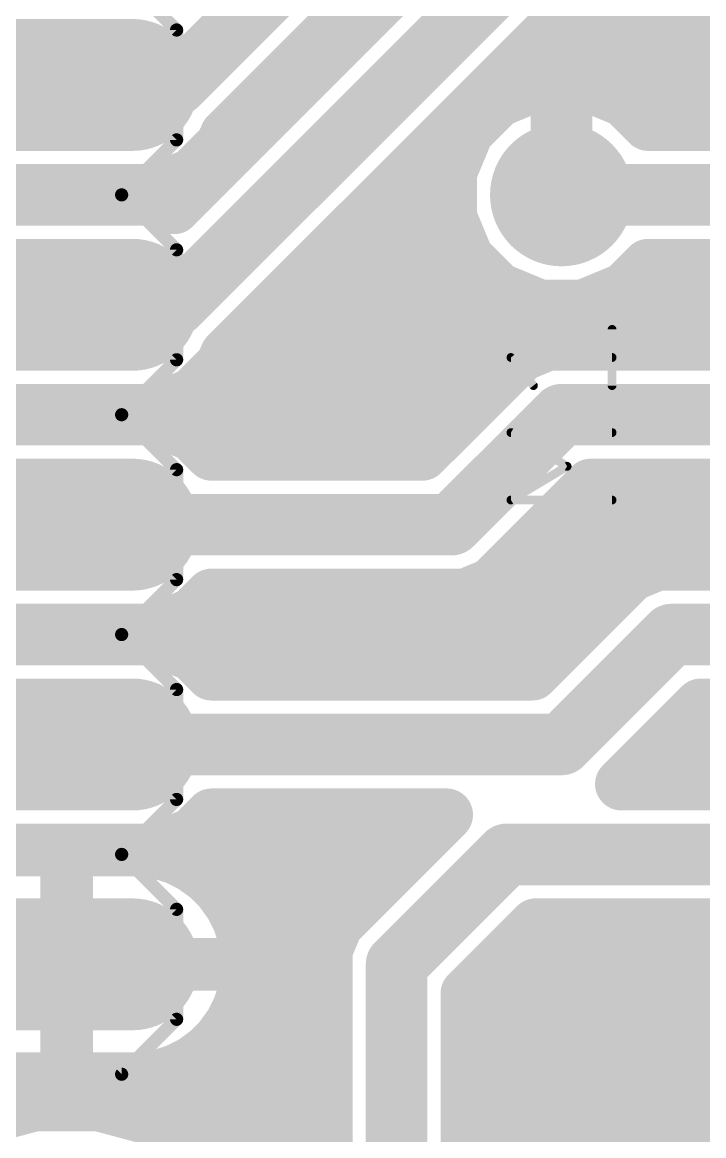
# Model space of a CAD drawing. Extents: x 30.8 to 86, y 18.1 to 73.3.
# Drawn here: x 42.67 to 50.54, y 31.04 to 43.9 of the extents above; entities that cross this region are included whole.
import ezdxf

# ---------------------------------------------------------------- set-up
doc = ezdxf.new("R2010")
doc.units = 0
for name, color, linetype in [('1', 12, 'CONTINUOUS'), ('16', 132, 'CONTINUOUS'), ('17', 110, 'CONTINUOUS'), ('18', 110, 'CONTINUOUS'), ('20', 31, 'CONTINUOUS'), ('21', 253, 'CONTINUOUS'), ('25', 253, 'CONTINUOUS'), ('51', 253, 'CONTINUOUS')]:
    doc.layers.add(name, color=color, linetype=linetype)

# ---------------------------------------------------------------- blocks, each defined once
blk = doc.blocks.new('RECT')
blk.add_solid([(-0.5, -0.5), (0.5, -0.5), (-0.5, 0.5), (0.5, 0.5)])
blk = doc.blocks.new('LONGP100')
at = {"const_width": 1}
blk.add_lwpolyline([(-0.5, 0), (0.5, 0)], dxfattribs=at)
at = {"const_width": 0.5}
for points in [[(-0.5, 0.25, 1), (-0.5, -0.25)], [(0.5, -0.25, 1), (0.5, 0.25)]]:
    blk.add_lwpolyline(points, format="xyb", dxfattribs=at)
blk = doc.blocks.new('ROUNDV')
at = {"const_width": 0.5}
blk.add_lwpolyline([(0, -0.25, 1), (0, 0.25, 1), (0, -0.25)], format="xyb", dxfattribs=at)

msp = doc.modelspace()

# ---------------------------------------------------------------- linework, layer by layer
at = {"layer": '1', "const_width": 0.7112}
msp.add_lwpolyline([(48.895, 55.88), (48.895, 41.91)], dxfattribs=at)
at = {"layer": '1', "const_width": 0.3556}
msp.add_lwpolyline([(48.7172, 41.91, 1), (49.0728, 41.91)], format="xyb", dxfattribs=at)
at = {"layer": '16'}
for points, const_width in [([(44.45, 43.18), (50.8, 49.53)], 0.7112), ([(45.0228, 42.6033), (51.1367, 48.7172)], 0.6096), ([(50.1109, 47.4504), (44.4215, 41.761)], 0.6096), ([(44.45, 40.64), (50.8, 46.99)], 0.7112), ([(45.0228, 40.0633), (51.1367, 46.1772)], 0.6096), ([(46.3107, 43.8912), (46.5517, 43.8912)], 0.6096), ([(48.8507, 43.8912), (50.9905, 43.8912)], 0.6096), ([(35.56, 43.18), (43.18, 43.18)], 0.6096), ([(43.18, 43.18), (44.45, 43.18)], 0.7112), ([(45.7011, 43.2816), (45.9421, 43.2816)], 0.6096), ([(48.6399, 43.1927), (48.1684, 42.9974)], 0.6096), ([(48.2411, 43.2816), (51.7257, 43.2816)], 0.6096), ([(49.1501, 43.1927), (48.6399, 43.1927)], 0.6096), ([(49.6216, 42.9974), (49.1501, 43.1927)], 0.6096), ([(48.1684, 42.9974), (47.8076, 42.6366)], 0.6096), ([(49.8962, 42.7228), (49.6216, 42.9974)], 0.6096), ([(45.0915, 42.672), (45.3325, 42.672)], 0.6096), ([(47.6315, 42.672), (47.843, 42.672)], 0.6096), ([(51.1699, 42.7228), (49.8962, 42.7228)], 0.6096), ([(44.9756, 42.4894), (45.0228, 42.6033)], 0.6096), ([(47.8076, 42.6366), (47.6123, 42.1651)], 0.6096), ([(44.6326, 42.1464), (44.9756, 42.4894)], 0.6096), ([(47.6123, 42.1651), (47.6123, 41.6549)], 0.6096), ([(44.1845, 41.9608), (44.6326, 42.1464)], 0.6096), ([(44.4298, 42.0624), (44.7229, 42.0624)], 0.6096), ([(47.0219, 42.0624), (47.6123, 42.0624)], 0.6096), ([(42.1755, 41.9608), (44.1845, 41.9608)], 0.6096), ([(48.895, 41.91), (52.07, 41.91)], 0.7112), ([(44.1845, 41.8592), (42.1755, 41.8592)], 0.6096), ([(44.4215, 41.761), (44.1845, 41.8592)], 0.6096), ([(47.6123, 41.6549), (47.8076, 41.1834)], 0.6096), ([(46.4123, 41.4528), (47.696, 41.4528)], 0.6096), ([(47.8076, 41.1834), (48.1684, 40.8226)], 0.6096), ([(49.6216, 40.8226), (49.8962, 41.0972)], 0.6096), ([(49.8962, 41.0972), (51.1699, 41.0972)], 0.6096), ([(45.8027, 40.8432), (48.1478, 40.8432)], 0.6096), ([(48.1684, 40.8226), (48.6399, 40.6273)], 0.6096), ([(49.1501, 40.6273), (49.6216, 40.8226)], 0.6096), ([(49.6422, 40.8432), (51.4805, 40.8432)], 0.6096), ([(40.64, 40.64), (43.18, 40.64)], 0.7112), ([(43.18, 40.64), (44.45, 40.64)], 0.7112), ([(48.6399, 40.6273), (49.1501, 40.6273)], 0.6096), ([(45.1931, 40.2336), (51.2207, 40.2336)], 0.6096), ([(48.7333, 40.1828), (48.4346, 40.0591)], 0.6096), ([(51.1699, 40.1828), (48.7333, 40.1828)], 0.6096), ([(44.9756, 39.9494), (45.0228, 40.0633)], 0.6096), ([(48.4346, 40.0591), (48.2059, 39.8304)], 0.6096), ([(44.6326, 39.6064), (44.9756, 39.9494)], 0.6096), ([(48.2059, 39.8304), (47.2883, 38.9128)], 0.6096), ([(44.1845, 39.4208), (44.6326, 39.6064)], 0.6096), ([(44.6502, 39.624), (47.9995, 39.624)], 0.6096), ([(42.1755, 39.4208), (44.1845, 39.4208)], 0.6096), ([(44.1845, 39.3192), (42.1755, 39.3192)], 0.6096), ([(44.6326, 39.1336), (44.1845, 39.3192)], 0.6096), ([(47.625, 38.1), (48.895, 39.37)], 0.7112), ([(48.895, 39.37), (52.07, 39.37)], 0.7112), ([(44.8534, 38.9128), (44.6326, 39.1336)], 0.6096), ([(44.7518, 39.0144), (47.3899, 39.0144)], 0.6096), ([(47.2883, 38.9128), (44.8534, 38.9128)], 0.6096), ([(48.3141, 37.6396), (49.2317, 38.5572)], 0.6096), ([(49.2317, 38.5572), (51.1699, 38.5572)], 0.6096), ([(49.0793, 38.4048), (51.3223, 38.4048)], 0.6096), ([(43.18, 38.1), (47.625, 38.1)], 0.7112), ([(48.4697, 37.7952), (51.3223, 37.7952)], 0.6096), ([(48.0854, 37.4109), (48.3141, 37.6396)], 0.6096), ([(49.7046, 37.5191), (49.4759, 37.2904)], 0.6096), ([(50.0033, 37.6428), (49.7046, 37.5191)], 0.6096), ([(51.1699, 37.6428), (50.0033, 37.6428)], 0.6096), ([(47.7867, 37.2872), (48.0854, 37.4109)], 0.6096), ([(44.6326, 37.0664), (44.8534, 37.2872)], 0.6096), ([(44.8534, 37.2872), (47.7867, 37.2872)], 0.6096), ([(49.4759, 37.2904), (48.5583, 36.3728)], 0.6096), ([(44.7518, 37.1856), (49.3711, 37.1856)], 0.6096), ([(44.1845, 36.8808), (44.6326, 37.0664)], 0.6096), ([(42.1755, 36.8808), (44.1845, 36.8808)], 0.6096), ([(48.895, 35.56), (50.165, 36.83)], 0.7112), ([(50.165, 36.83), (52.07, 36.83)], 0.7112), ([(44.1845, 36.7792), (42.1755, 36.7792)], 0.6096), ([(44.6326, 36.5936), (44.1845, 36.7792)], 0.6096), ([(44.8534, 36.3728), (44.6326, 36.5936)], 0.6096), ([(44.6502, 36.576), (48.7615, 36.576)], 0.6096), ([(48.5583, 36.3728), (44.8534, 36.3728)], 0.6096), ([(49.5873, 35.1028), (50.5017, 36.0172)], 0.6096), ([(50.5017, 36.0172), (51.1699, 36.0172)], 0.6096), ([(50.4509, 35.9664), (51.2207, 35.9664)], 0.6096), ([(43.18, 35.56), (48.895, 35.56)], 0.7112), ([(49.8413, 35.3568), (51.4805, 35.3568)], 0.6096), ([(51.1699, 35.1028), (49.5873, 35.1028)], 0.6096), ([(44.6326, 34.5264), (44.8534, 34.7472)], 0.6096), ([(44.8534, 34.7472), (47.5677, 34.7472)], 0.6096), ([(47.5677, 34.7472), (46.3009, 33.4804)], 0.6096), ([(44.1845, 34.3408), (44.6326, 34.5264)], 0.6096), ([(42.1755, 34.3408), (44.1845, 34.3408)], 0.6096), ([(43.18, 34.3408), (42.314, 34.3408)], 0.6096), ([(44.046, 34.3408), (43.18, 34.3408)], 0.6096), ([(43.18, 34.3408), (43.18, 33.02)], 0.6096), ([(43.18, 33.02), (43.18, 34.3408)], 0.6096), ([(44.2513, 34.3083), (44.046, 34.3408)], 0.6096), ([(44.449, 34.244), (44.2513, 34.3083)], 0.6096), ([(46.99, 33.02), (48.26, 34.29)], 0.7112), ([(48.26, 34.29), (52.07, 34.29)], 0.7112), ([(44.6343, 34.1496), (44.449, 34.244)], 0.6096), ([(43.18, 34.1376), (43.18, 34.1376)], 0.6096), ([(44.8024, 34.0274), (44.6343, 34.1496)], 0.6096), ([(44.6508, 34.1376), (46.9581, 34.1376)], 0.6096), ([(44.9494, 33.8804), (44.8024, 34.0274)], 0.6096), ([(45.0716, 33.7123), (44.9494, 33.8804)], 0.6096), ([(45.166, 33.527), (45.0716, 33.7123)], 0.6096), ([(43.18, 33.528), (43.18, 33.528)], 0.6096), ([(45.1655, 33.528), (46.3485, 33.528)], 0.6096), ([(45.2303, 33.3293), (45.166, 33.527)], 0.6096), ([(46.3009, 33.4804), (46.1772, 33.1817)], 0.6096), ([(47.8028, 32.6833), (48.5967, 33.4772)], 0.6096), ([(48.5967, 33.4772), (51.1699, 33.4772)], 0.6096), ([(45.2628, 33.124), (45.2303, 33.3293)], 0.6096), ([(46.1772, 33.1817), (46.1772, 30.2484)], 0.6096), ([(41.0972, 33.02), (43.18, 33.02)], 0.6096), ([(43.18, 33.02), (41.0972, 33.02)], 0.6096), ([(43.18, 33.02), (43.18, 33.02)], 0.6096), ([(43.18, 31.6992), (43.18, 33.02)], 0.6096), ([(43.18, 33.02), (43.18, 33.02)], 0.6096), ([(43.18, 33.02), (43.18, 31.6992)], 0.6096), ([(45.2628, 33.02), (43.18, 33.02)], 0.6096), ([(43.18, 33.02), (43.18, 33.02)], 0.6096), ([(43.18, 33.02), (45.2628, 33.02)], 0.6096), ([(43.18, 33.02), (43.18, 33.02)], 0.6096), ([(45.2628, 33.02), (45.2628, 33.124)], 0.6096), ([(45.2628, 32.916), (45.2628, 33.02)], 0.6096), ([(46.99, 28.575), (46.99, 33.02)], 0.7112), ([(43.18, 32.9184), (43.18, 32.9184)], 0.6096), ([(45.2303, 32.7107), (45.2628, 32.916)], 0.6096), ([(45.2628, 32.9184), (46.1772, 32.9184)], 0.6096), ([(48.0379, 32.9184), (51.7258, 32.9184)], 0.6096), ([(45.166, 32.513), (45.2303, 32.7107)], 0.6096), ([(47.8028, 30.2484), (47.8028, 32.6833)], 0.6096), ([(45.0716, 32.3277), (45.166, 32.513)], 0.6096), ([(43.18, 32.3088), (43.18, 32.3088)], 0.6096), ([(44.9494, 32.1596), (45.0716, 32.3277)], 0.6096), ([(45.0579, 32.3088), (46.1772, 32.3088)], 0.6096), ([(47.8028, 32.3088), (50.9905, 32.3088)], 0.6096), ([(44.8024, 32.0126), (44.9494, 32.1596)], 0.6096), ([(44.6343, 31.8904), (44.8024, 32.0126)], 0.6096), ([(44.449, 31.796), (44.6343, 31.8904)], 0.6096), ([(44.046, 31.6992), (44.2513, 31.7317)], 0.6096), ([(44.2513, 31.7317), (44.449, 31.796)], 0.6096), ([(42.314, 31.6992), (43.18, 31.6992)], 0.6096), ([(43.18, 31.6992), (44.046, 31.6992)], 0.6096), ([(43.18, 31.6992), (43.18, 31.6992)], 0.6096), ([(44.046, 31.6992), (46.1772, 31.6992)], 0.6096), ([(47.8028, 31.6992), (50.8588, 31.6992)], 0.6096), ([(42.8086, 31.3958), (42.0912, 31.2036)], 0.6096), ([(43.5514, 31.3958), (42.8086, 31.3958)], 0.6096), ([(44.2688, 31.2036), (43.5514, 31.3958)], 0.6096), ([(44.912, 30.8322), (44.2688, 31.2036)], 0.6096), ([(44.4662, 31.0896), (46.1772, 31.0896)], 0.6096), ([(47.8028, 31.0896), (51.0326, 31.0896)], 0.6096), ([(45.4372, 30.307), (44.912, 30.8322)], 0.6096)]:
    msp.add_lwpolyline(points, dxfattribs=dict(at, const_width=const_width))
for points, const_width in [([(46.3107, 44.0436, 1), (46.3107, 43.7388)], 0.3048), ([(46.5517, 43.7388, 1), (46.5517, 44.0436)], 0.3048), ([(48.8507, 44.0436, 1), (48.8507, 43.7388)], 0.3048), ([(43.18, 43.3578, 1), (43.18, 43.0022)], 0.3556), ([(43.18, 43.0276, 1), (43.18, 43.3324)], 0.3048), ([(44.3243, 43.3057, 1), (44.5757, 43.0543)], 0.3556), ([(44.45, 43.0022, 1), (44.45, 43.3578)], 0.3556), ([(45.7011, 43.434, 1), (45.7011, 43.1292)], 0.3048), ([(45.9421, 43.1292, 1), (45.9421, 43.434)], 0.3048), ([(48.2411, 43.434, 1), (48.2411, 43.1292)], 0.3048), ([(48.6399, 43.3451, 1), (48.6399, 43.0403)], 0.3048), ([(48.6982, 43.0519, 1), (48.5815, 43.3335)], 0.3048), ([(49.2085, 43.3335, 1), (49.0918, 43.0519)], 0.3048), ([(49.1501, 43.0403, 1), (49.1501, 43.3451)], 0.3048), ([(48.1101, 43.1382, 1), (48.2267, 42.8566)], 0.3048), ([(48.2762, 42.8897, 1), (48.0606, 43.1052)], 0.3048), ([(49.7294, 43.1052, 1), (49.5138, 42.8897)], 0.3048), ([(49.5633, 42.8566, 1), (49.6799, 43.1382)], 0.3048), ([(45.0915, 42.8244, 1), (45.0915, 42.5196)], 0.3048), ([(45.3325, 42.5196, 1), (45.3325, 42.8244)], 0.3048), ([(47.6315, 42.8244, 1), (47.6315, 42.5196)], 0.3048), ([(47.843, 42.5196, 1), (47.843, 42.8244)], 0.3048), ([(49.8962, 42.8752, 1), (49.8962, 42.5704)], 0.3048), ([(49.7884, 42.615, 1), (50.004, 42.8306)], 0.3048), ([(44.915, 42.7111, 1), (45.1305, 42.4955)], 0.3048), ([(45.1636, 42.545, 1), (44.882, 42.6616)], 0.3048), ([(47.6998, 42.7444, 1), (47.9153, 42.5288)], 0.3048), ([(47.9484, 42.5783, 1), (47.6668, 42.6949)], 0.3048), ([(45.0833, 42.3816, 1), (44.8678, 42.5971)], 0.3048), ([(44.8348, 42.5477, 1), (45.1164, 42.4311)], 0.3048), ([(47.7647, 42.1651, 1), (47.4599, 42.1651)], 0.3048), ([(44.4298, 42.2148, 1), (44.4298, 41.91)], 0.3048), ([(44.5249, 42.2542, 1), (44.7404, 42.0386)], 0.3048), ([(44.6909, 42.0056, 1), (44.5743, 42.2872)], 0.3048), ([(44.7229, 41.91, 1), (44.7229, 42.2148)], 0.3048), ([(47.0219, 42.2148, 1), (47.0219, 41.91)], 0.3048), ([(47.4715, 42.2235, 1), (47.7531, 42.1068)], 0.3048), ([(47.6123, 41.91, 1), (47.6123, 42.2148)], 0.3048), ([(44.1262, 42.1016, 1), (44.2428, 41.82)], 0.3048), ([(44.1845, 41.8084, 1), (44.1845, 42.1132)], 0.3048), ([(48.895, 42.0878, 1), (48.895, 41.7322)], 0.3556), ([(44.2428, 42, 1), (44.1262, 41.7184)], 0.3048), ([(44.1845, 41.7068, 1), (44.1845, 42.0116)], 0.3048), ([(44.3138, 41.8688, 1), (44.5293, 41.6532)], 0.3048), ([(44.3632, 41.6202, 1), (44.4799, 41.9018)], 0.3048), ([(47.7531, 41.7132, 1), (47.4715, 41.5965)], 0.3048), ([(46.4123, 41.6052, 1), (46.4123, 41.3004)], 0.3048), ([(47.4599, 41.6549, 1), (47.7647, 41.6549)], 0.3048), ([(47.696, 41.3004, 1), (47.696, 41.6052)], 0.3048), ([(47.9153, 41.2912, 1), (47.6998, 41.0756)], 0.3048), ([(47.6668, 41.1251, 1), (47.9484, 41.2417)], 0.3048), ([(49.8962, 41.2496, 1), (49.8962, 40.9448)], 0.3048), ([(50.004, 40.9894, 1), (49.7884, 41.205)], 0.3048), ([(45.8027, 40.9956, 1), (45.8027, 40.6908)], 0.3048), ([(48.2267, 40.9634, 1), (48.1101, 40.6818)], 0.3048), ([(48.0606, 40.7148, 1), (48.2762, 40.9303)], 0.3048), ([(48.1478, 40.6908, 1), (48.1478, 40.9956)], 0.3048), ([(49.5138, 40.9303, 1), (49.7294, 40.7148)], 0.3048), ([(49.6422, 40.9956, 1), (49.6422, 40.6908)], 0.3048), ([(49.6799, 40.6818, 1), (49.5633, 40.9634)], 0.3048), ([(43.18, 40.8178, 1), (43.18, 40.4622)], 0.3556), ([(43.18, 40.4622, 1), (43.18, 40.8178)], 0.3556), ([(44.3243, 40.7657, 1), (44.5757, 40.5143)], 0.3556), ([(44.45, 40.4622, 1), (44.45, 40.8178)], 0.3556), ([(48.6399, 40.7797, 1), (48.6399, 40.4749)], 0.3048), ([(48.5815, 40.4865, 1), (48.6982, 40.7681)], 0.3048), ([(49.0918, 40.7681, 1), (49.2085, 40.4865)], 0.3048), ([(49.1501, 40.4749, 1), (49.1501, 40.7797)], 0.3048), ([(45.1931, 40.386, 1), (45.1931, 40.0812)], 0.3048), ([(48.7333, 40.3352, 1), (48.7333, 40.0304)], 0.3048), ([(48.7916, 40.042, 1), (48.675, 40.3236)], 0.3048), ([(44.915, 40.1711, 1), (45.1305, 39.9555)], 0.3048), ([(45.1636, 40.005, 1), (44.882, 40.1216)], 0.3048), ([(48.3763, 40.1999, 1), (48.4929, 39.9183)], 0.3048), ([(48.5423, 39.9513, 1), (48.3268, 40.1668)], 0.3048), ([(44.8348, 40.0077, 1), (45.1164, 39.8911)], 0.3048), ([(45.0833, 39.8416, 1), (44.8678, 40.0571)], 0.3048), ([(48.0982, 39.9382, 1), (48.3137, 39.7226)], 0.3048), ([(48.3137, 39.7226, 1), (48.0982, 39.9382)], 0.3048), ([(44.6502, 39.7764, 1), (44.6502, 39.4716)], 0.3048), ([(44.6909, 39.4656, 1), (44.5743, 39.7472)], 0.3048), ([(47.9995, 39.4716, 1), (47.9995, 39.7764)], 0.3048), ([(44.5249, 39.7142, 1), (44.7404, 39.4986)], 0.3048), ([(44.1262, 39.5616, 1), (44.2428, 39.28)], 0.3048), ([(44.2428, 39.46, 1), (44.1262, 39.1784)], 0.3048), ([(44.1845, 39.2684, 1), (44.1845, 39.5732)], 0.3048), ([(44.1845, 39.1668, 1), (44.1845, 39.4716)], 0.3048), ([(48.895, 39.5478, 1), (48.895, 39.1922)], 0.3556), ([(49.0207, 39.2443, 1), (48.7693, 39.4957)], 0.3556), ([(44.7404, 39.2413, 1), (44.5249, 39.0258)], 0.3048), ([(44.5743, 38.9928, 1), (44.6909, 39.2744)], 0.3048), ([(44.7518, 39.1668, 1), (44.7518, 38.862)], 0.3048), ([(47.3899, 38.862, 1), (47.3899, 39.1668)], 0.3048), ([(44.8534, 39.0652, 1), (44.8534, 38.7604)], 0.3048), ([(44.7456, 38.805, 1), (44.9612, 39.0206)], 0.3048), ([(47.1806, 39.0206, 1), (47.3961, 38.805)], 0.3048), ([(47.2883, 38.7604, 1), (47.2883, 39.0652)], 0.3048), ([(49.2317, 38.7096, 1), (49.2317, 38.4048)], 0.3048), ([(49.3394, 38.4494, 1), (49.1239, 38.665)], 0.3048), ([(49.0793, 38.5572, 1), (49.0793, 38.2524)], 0.3048), ([(43.18, 38.2778, 1), (43.18, 37.9222)], 0.3556), ([(47.4993, 38.2257, 1), (47.7507, 37.9743)], 0.3556), ([(47.625, 37.9222, 1), (47.625, 38.2778)], 0.3556), ([(48.4697, 37.9476, 1), (48.4697, 37.6428)], 0.3048), ([(48.2063, 37.7473, 1), (48.4218, 37.5318)], 0.3048), ([(48.4218, 37.5318, 1), (48.2063, 37.7473)], 0.3048), ([(49.8123, 37.4113, 1), (49.5968, 37.6268)], 0.3048), ([(50.0033, 37.7952, 1), (50.0033, 37.4904)], 0.3048), ([(50.0616, 37.502, 1), (49.945, 37.7836)], 0.3048), ([(48.1437, 37.2701, 1), (48.0271, 37.5517)], 0.3048), ([(49.6463, 37.6599, 1), (49.7629, 37.3783)], 0.3048), ([(44.8534, 37.4396, 1), (44.8534, 37.1348)], 0.3048), ([(44.9612, 37.1794, 1), (44.7456, 37.395)], 0.3048), ([(47.7284, 37.428, 1), (47.845, 37.1464)], 0.3048), ([(47.7867, 37.1348, 1), (47.7867, 37.4396)], 0.3048), ([(47.9776, 37.5187, 1), (48.1932, 37.3032)], 0.3048), ([(49.5837, 37.1826, 1), (49.3682, 37.3982)], 0.3048), ([(44.7518, 37.338, 1), (44.7518, 37.0332)], 0.3048), ([(49.3682, 37.3982, 1), (49.5837, 37.1826)], 0.3048), ([(49.3711, 37.0332, 1), (49.3711, 37.338)], 0.3048), ([(44.5249, 37.1742, 1), (44.7404, 36.9587)], 0.3048), ([(44.6909, 36.9256, 1), (44.5743, 37.2072)], 0.3048), ([(44.1845, 36.7284, 1), (44.1845, 37.0332)], 0.3048), ([(50.165, 37.0078, 1), (50.165, 36.6522)], 0.3556), ([(50.2907, 36.7043, 1), (50.0393, 36.9557)], 0.3556), ([(44.1262, 37.0216, 1), (44.2428, 36.74)], 0.3048), ([(44.2428, 36.92, 1), (44.1262, 36.6384)], 0.3048), ([(44.1845, 36.6268, 1), (44.1845, 36.9316)], 0.3048), ([(44.7404, 36.7013, 1), (44.5249, 36.4858)], 0.3048), ([(44.6502, 36.7284, 1), (44.6502, 36.4236)], 0.3048), ([(44.5743, 36.4528, 1), (44.6909, 36.7344)], 0.3048), ([(48.7615, 36.4236, 1), (48.7615, 36.7284)], 0.3048), ([(44.8534, 36.5252, 1), (44.8534, 36.2204)], 0.3048), ([(48.5583, 36.2204, 1), (48.5583, 36.5252)], 0.3048), ([(44.7456, 36.265, 1), (44.9612, 36.4806)], 0.3048), ([(48.4506, 36.4806, 1), (48.6661, 36.265)], 0.3048), ([(50.5017, 36.1696, 1), (50.5017, 35.8648)], 0.3048), ([(50.6094, 35.9094, 1), (50.3939, 36.125)], 0.3048), ([(50.4509, 36.1188, 1), (50.4509, 35.814)], 0.3048), ([(43.18, 35.7378, 1), (43.18, 35.3822)], 0.3556), ([(48.895, 35.3822, 1), (48.895, 35.7378)], 0.3556), ([(48.7693, 35.6857, 1), (49.0207, 35.4343)], 0.3556), ([(49.8413, 35.5092, 1), (49.8413, 35.2044)], 0.3048), ([(49.5873, 35.2552, 1), (49.5873, 34.9504)], 0.3048), ([(49.4795, 35.2106, 1), (49.695, 34.995)], 0.3048), ([(44.8534, 34.8996, 1), (44.8534, 34.5948)], 0.3048), ([(44.9612, 34.6394, 1), (44.7456, 34.855)], 0.3048), ([(47.6755, 34.6394, 1), (47.46, 34.855)], 0.3048), ([(47.5677, 34.5948, 1), (47.5677, 34.8996)], 0.3048), ([(44.5249, 34.6342, 1), (44.7404, 34.4187)], 0.3048), ([(44.6909, 34.3856, 1), (44.5743, 34.6672)], 0.3048), ([(43.18, 34.4932, 1), (43.18, 34.1884)], 0.3048), ([(43.3324, 34.3408, 1), (43.0276, 34.3408)], 0.3048), ([(43.3324, 34.3408, 1), (43.0276, 34.3408)], 0.3048), ([(43.18, 34.1884, 1), (43.18, 34.4932)], 0.3048), ([(44.0698, 34.4913, 1), (44.0221, 34.1903)], 0.3048), ([(44.1262, 34.4816, 1), (44.2428, 34.2)], 0.3048), ([(44.046, 34.1884, 1), (44.046, 34.4932)], 0.3048), ([(44.2984, 34.4532, 1), (44.2042, 34.1633)], 0.3048), ([(44.1845, 34.1884, 1), (44.1845, 34.4932)], 0.3048), ([(44.2274, 34.1578, 1), (44.2751, 34.4588)], 0.3048), ([(48.26, 34.4678, 1), (48.26, 34.1122)], 0.3556), ([(48.3857, 34.1643, 1), (48.1343, 34.4157)], 0.3556), ([(44.5182, 34.3798, 1), (44.3798, 34.1082)], 0.3048), ([(44.4019, 34.0991, 1), (44.4961, 34.389)], 0.3048), ([(43.18, 34.29, 1), (43.18, 33.9852)], 0.3048), ([(43.18, 33.9852, 1), (43.18, 34.29)], 0.3048), ([(44.7238, 34.2729, 1), (44.5447, 34.0264)], 0.3048), ([(44.6508, 34.29, 1), (44.6508, 33.9852)], 0.3048), ([(44.5651, 34.0139, 1), (44.7034, 34.2854)], 0.3048), ([(46.9581, 33.9852, 1), (46.9581, 34.29)], 0.3048), ([(44.9102, 34.1352, 1), (44.6947, 33.9197)], 0.3048), ([(44.7129, 33.9042, 1), (44.892, 34.1507)], 0.3048), ([(45.0727, 33.97, 1), (44.8262, 33.7909)], 0.3048), ([(44.8417, 33.7727, 1), (45.0572, 33.9882)], 0.3048), ([(45.2074, 33.7814, 1), (44.9359, 33.6431)], 0.3048), ([(44.9484, 33.6227, 1), (45.1949, 33.8018)], 0.3048), ([(43.18, 33.6804, 1), (43.18, 33.3756)], 0.3048), ([(43.18, 33.3756, 1), (43.18, 33.6804)], 0.3048), ([(45.1655, 33.6804, 1), (45.1655, 33.3756)], 0.3048), ([(45.311, 33.5741, 1), (45.0211, 33.4799)], 0.3048), ([(45.0302, 33.4578, 1), (45.3018, 33.5962)], 0.3048), ([(46.1932, 33.5882, 1), (46.4087, 33.3726)], 0.3048), ([(46.4417, 33.4221, 1), (46.1601, 33.5387)], 0.3048), ([(46.3485, 33.3756, 1), (46.3485, 33.6804)], 0.3048), ([(48.5967, 33.6296, 1), (48.5967, 33.3248)], 0.3048), ([(48.7044, 33.3694, 1), (48.4889, 33.585)], 0.3048), ([(45.3808, 33.3531, 1), (45.0798, 33.3054)], 0.3048), ([(45.0853, 33.2822, 1), (45.3752, 33.3764)], 0.3048), ([(46.3296, 33.1817, 1), (46.0248, 33.1817)], 0.3048), ([(43.3324, 33.02, 1), (43.0276, 33.02)], 0.3048), ([(43.3324, 33.02, 1), (43.0276, 33.02)], 0.3048), ([(43.18, 33.1724, 1), (43.18, 32.8676)], 0.3048), ([(43.3324, 33.02, 1), (43.0276, 33.02)], 0.3048), ([(43.18, 33.1724, 1), (43.18, 32.8676)], 0.3048), ([(43.3324, 33.02, 1), (43.0276, 33.02)], 0.3048), ([(43.18, 33.1724, 1), (43.18, 32.8676)], 0.3048), ([(43.18, 33.1724, 1), (43.18, 32.8676)], 0.3048), ([(43.18, 32.8676, 1), (43.18, 33.1724)], 0.3048), ([(43.18, 32.8676, 1), (43.18, 33.1724)], 0.3048), ([(43.18, 32.8676, 1), (43.18, 33.1724)], 0.3048), ([(43.18, 32.8676, 1), (43.18, 33.1724)], 0.3048), ([(45.4152, 33.124, 1), (45.1104, 33.124)], 0.3048), ([(45.4152, 33.02, 1), (45.1104, 33.02)], 0.3048), ([(45.2628, 32.8676, 1), (45.2628, 33.1724)], 0.3048), ([(45.2628, 32.8676, 1), (45.2628, 33.1724)], 0.3048), ([(46.0364, 33.24, 1), (46.318, 33.1234)], 0.3048), ([(47.1678, 33.02, 1), (46.8122, 33.02)], 0.3556), ([(46.8643, 33.1457, 1), (47.1157, 32.8943)], 0.3556), ([(43.18, 33.0708, 1), (43.18, 32.766)], 0.3048), ([(43.18, 32.766, 1), (43.18, 33.0708)], 0.3048), ([(45.2628, 33.0708, 1), (45.2628, 32.766)], 0.3048), ([(45.1123, 33.1001, 1), (45.4133, 33.1478)], 0.3048), ([(45.4133, 32.8922, 1), (45.1123, 32.9399)], 0.3048), ([(46.1772, 32.766, 1), (46.1772, 33.0708)], 0.3048), ([(48.0379, 33.0708, 1), (48.0379, 32.766)], 0.3048), ([(43.0276, 33.02, 1), (43.3324, 33.02)], 0.3048), ([(43.0276, 33.02, 1), (43.3324, 33.02)], 0.3048), ([(43.0276, 33.02, 1), (43.3324, 33.02)], 0.3048), ([(43.0276, 33.02, 1), (43.3324, 33.02)], 0.3048), ([(45.1104, 33.02, 1), (45.4152, 33.02)], 0.3048), ([(45.1104, 32.916, 1), (45.4152, 32.916)], 0.3048), ([(45.3752, 32.6636, 1), (45.0853, 32.7578)], 0.3048), ([(47.9552, 32.6833, 1), (47.6504, 32.6833)], 0.3048), ([(47.695, 32.7911, 1), (47.9106, 32.5756)], 0.3048), ([(45.3018, 32.4438, 1), (45.0302, 32.5822)], 0.3048), ([(45.0798, 32.7345, 1), (45.3808, 32.6869)], 0.3048), ([(45.0211, 32.5601, 1), (45.311, 32.4659)], 0.3048), ([(43.18, 32.4612, 1), (43.18, 32.1564)], 0.3048), ([(43.18, 32.1564, 1), (43.18, 32.4612)], 0.3048), ([(45.0579, 32.4612, 1), (45.0579, 32.1564)], 0.3048), ([(44.9359, 32.3969, 1), (45.2074, 32.2586)], 0.3048), ([(45.1949, 32.2382, 1), (44.9484, 32.4173)], 0.3048), ([(46.1772, 32.1564, 1), (46.1772, 32.4612)], 0.3048), ([(47.8028, 32.4612, 1), (47.8028, 32.1564)], 0.3048), ([(45.0572, 32.0518, 1), (44.8417, 32.2673)], 0.3048), ([(44.892, 31.8893, 1), (44.7129, 32.1358)], 0.3048), ([(44.8262, 32.2491, 1), (45.0727, 32.07)], 0.3048), ([(44.5447, 32.0136, 1), (44.7238, 31.7671)], 0.3048), ([(44.7034, 31.7546, 1), (44.5651, 32.0261)], 0.3048), ([(44.6947, 32.1203, 1), (44.9102, 31.9048)], 0.3048), ([(44.2751, 31.5812, 1), (44.2274, 31.8822)], 0.3048), ([(44.3798, 31.9318, 1), (44.5182, 31.6602)], 0.3048), ([(44.4961, 31.651, 1), (44.4019, 31.9409)], 0.3048), ([(43.18, 31.8516, 1), (43.18, 31.5468)], 0.3048), ([(43.18, 31.8516, 1), (43.18, 31.5468)], 0.3048), ([(43.18, 31.5468, 1), (43.18, 31.8516)], 0.3048), ([(43.18, 31.5468, 1), (43.18, 31.8516)], 0.3048), ([(44.046, 31.8516, 1), (44.046, 31.5468)], 0.3048), ([(44.0221, 31.8497, 1), (44.0698, 31.5487)], 0.3048), ([(44.046, 31.5468, 1), (44.046, 31.8516)], 0.3048), ([(44.2042, 31.8767, 1), (44.2984, 31.5868)], 0.3048), ([(46.1772, 31.5468, 1), (46.1772, 31.8516)], 0.3048), ([(47.8028, 31.8516, 1), (47.8028, 31.5468)], 0.3048), ([(43.0276, 31.6992, 1), (43.3324, 31.6992)], 0.3048), ([(43.0276, 31.6992, 1), (43.3324, 31.6992)], 0.3048), ([(42.8086, 31.5482, 1), (42.8086, 31.2434)], 0.3048), ([(42.8481, 31.2486, 1), (42.7692, 31.543)], 0.3048), ([(43.5908, 31.543, 1), (43.5119, 31.2486)], 0.3048), ([(43.5514, 31.2434, 1), (43.5514, 31.5482)], 0.3048), ([(44.345, 31.3355, 1), (44.1926, 31.0716)], 0.3048), ([(44.2293, 31.0564, 1), (44.3082, 31.3508)], 0.3048), ([(44.4662, 31.242, 1), (44.4662, 30.9372)], 0.3048), ([(46.1772, 30.9372, 1), (46.1772, 31.242)], 0.3048), ([(47.8028, 31.242, 1), (47.8028, 30.9372)], 0.3048), ([(45.0198, 30.94, 1), (44.8042, 30.7244)], 0.3048), ([(44.8358, 30.7002, 1), (44.9882, 30.9642)], 0.3048)]:
    msp.add_lwpolyline(points, format="xyb", dxfattribs=dict(at, const_width=const_width))
at = {"layer": '20', "const_width": 0.1524}
msp.add_lwpolyline([(58.42, 18.2245, 1), (58.42, 73.2155, 1), (58.42, 18.2245)], format="xyb", dxfattribs=at)
at = {"layer": '21', "const_width": 0.1524}
for points in [[(43.815, 44.45), (44.45, 43.815)], [(44.45, 43.815), (44.45, 42.545)], [(44.45, 42.545), (43.815, 41.91)], [(42.545, 41.91), (43.815, 41.91)], [(43.815, 41.91), (44.45, 41.275)], [(44.45, 41.275), (44.45, 40.005)], [(43.815, 39.37), (44.45, 40.005)], [(42.545, 39.37), (43.815, 39.37)], [(43.815, 39.37), (44.45, 38.735)], [(44.45, 38.735), (44.45, 37.465)], [(44.45, 37.465), (43.815, 36.83)], [(42.545, 36.83), (43.815, 36.83)], [(43.815, 36.83), (44.45, 36.195)], [(44.45, 36.195), (44.45, 34.925)], [(44.45, 34.925), (43.815, 34.29)], [(42.545, 34.29), (43.815, 34.29)], [(43.815, 34.29), (44.45, 33.655)], [(44.45, 33.655), (44.45, 32.385)], [(43.815, 31.75), (44.45, 32.385)], [(42.545, 31.75), (43.815, 31.75)]]:
    msp.add_lwpolyline(points, dxfattribs=at)
at = {"layer": '21', "const_width": 0.0762}
for points in [[(44.4881, 43.815, 1), (44.4119, 43.815)], [(44.4231, 43.7881, 1), (44.4769, 43.8419)], [(44.4119, 42.545, 1), (44.4881, 42.545)], [(44.4769, 42.5181, 1), (44.4231, 42.5719)], [(43.8419, 41.9369, 1), (43.7881, 41.8831)], [(43.7881, 41.9369, 1), (43.8419, 41.8831)], [(43.815, 41.8719, 1), (43.815, 41.9481)], [(44.4881, 41.275, 1), (44.4119, 41.275)], [(44.4231, 41.2481, 1), (44.4769, 41.3019)], [(44.4119, 40.005, 1), (44.4881, 40.005)], [(44.4769, 39.9781, 1), (44.4231, 40.0319)], [(43.8419, 39.3969, 1), (43.7881, 39.3431)], [(43.7881, 39.3969, 1), (43.8419, 39.3431)], [(43.815, 39.3319, 1), (43.815, 39.4081)], [(44.4881, 38.735, 1), (44.4119, 38.735)], [(44.4231, 38.7081, 1), (44.4769, 38.7619)], [(44.4119, 37.465, 1), (44.4881, 37.465)], [(44.4769, 37.4381, 1), (44.4231, 37.4919)], [(43.8419, 36.8569, 1), (43.7881, 36.8031)], [(43.7881, 36.8569, 1), (43.8419, 36.8031)], [(43.815, 36.7919, 1), (43.815, 36.8681)], [(44.4881, 36.195, 1), (44.4119, 36.195)], [(44.4231, 36.1681, 1), (44.4769, 36.2219)], [(44.4769, 34.8981, 1), (44.4231, 34.9519)], [(44.4119, 34.925, 1), (44.4881, 34.925)], [(43.8419, 34.3169, 1), (43.7881, 34.2631)], [(43.7881, 34.3169, 1), (43.8419, 34.2631)], [(43.815, 34.2519, 1), (43.815, 34.3281)], [(44.4881, 33.655, 1), (44.4119, 33.655)], [(44.4231, 33.6281, 1), (44.4769, 33.6819)], [(44.4119, 32.385, 1), (44.4881, 32.385)], [(44.4769, 32.3581, 1), (44.4231, 32.4119)], [(43.7881, 31.7769, 1), (43.8419, 31.7231)], [(43.815, 31.7119, 1), (43.815, 31.7881)]]:
    msp.add_lwpolyline(points, format="xyb", dxfattribs=at)
at = {"layer": '25', "const_width": 0.1016}
for points in [[(49.4792, 39.7066), (49.4792, 40.3557)], [(48.5704, 39.7066), (48.3108, 40.0311)], [(48.3108, 40.0311), (49.4792, 40.0311)], [(48.9599, 38.7738), (48.3108, 39.1633)], [(48.3108, 39.1633), (49.4792, 39.1633)], [(48.3108, 38.3843), (48.9599, 38.7738)], [(49.4792, 38.3843), (48.3108, 38.3843)]]:
    msp.add_lwpolyline(points, dxfattribs=at)
at = {"layer": '25', "const_width": 0.0508}
for points in [[(49.5046, 40.3557, 1), (49.4538, 40.3557)], [(48.3306, 40.047, 1), (48.291, 40.0152)], [(48.3108, 40.0565, 1), (48.3108, 40.0057)], [(49.4792, 40.0057, 1), (49.4792, 40.0565)], [(48.5506, 39.6907, 1), (48.5903, 39.7224)], [(49.4538, 39.7066, 1), (49.5046, 39.7066)], [(48.3239, 39.1851, 1), (48.2977, 39.1415)], [(48.3108, 39.1887, 1), (48.3108, 39.1379)], [(49.4792, 39.1379, 1), (49.4792, 39.1887)], [(48.973, 38.752, 1), (48.9468, 38.7956)], [(48.9468, 38.752, 1), (48.973, 38.7956)], [(48.3108, 38.4097, 1), (48.3108, 38.3589)], [(48.2977, 38.4061, 1), (48.3239, 38.3626)], [(49.4792, 38.3589, 1), (49.4792, 38.4097)]]:
    msp.add_lwpolyline(points, format="xyb", dxfattribs=at)

# ---------------------------------------------------------------- block references
at = {"layer": '17', "xscale": 1.524, "yscale": 1.524, "rotation": 180}
for p in [(43.18, 43.18), (43.18, 43.18), (43.18, 40.64), (43.18, 40.64), (43.18, 38.1), (43.18, 38.1), (43.18, 35.56), (43.18, 35.56), (43.18, 33.02), (43.18, 33.02)]:
    msp.add_blockref('LONGP100', p, dxfattribs=at)
at = {"layer": '18', "xscale": 1.651, "yscale": 1.651}
msp.add_blockref('ROUNDV', (48.895, 41.91), dxfattribs=at)
msp.add_blockref('ROUNDV', (48.895, 41.91), dxfattribs=at)
at = {"layer": '51', "xscale": 0.508, "yscale": 0.508, "rotation": 90}
for p in [(43.18, 43.18), (43.18, 40.64), (43.18, 38.1), (43.18, 35.56), (43.18, 33.02)]:
    msp.add_blockref('RECT', p, dxfattribs=at)

doc.saveas('drawing.dxf')
